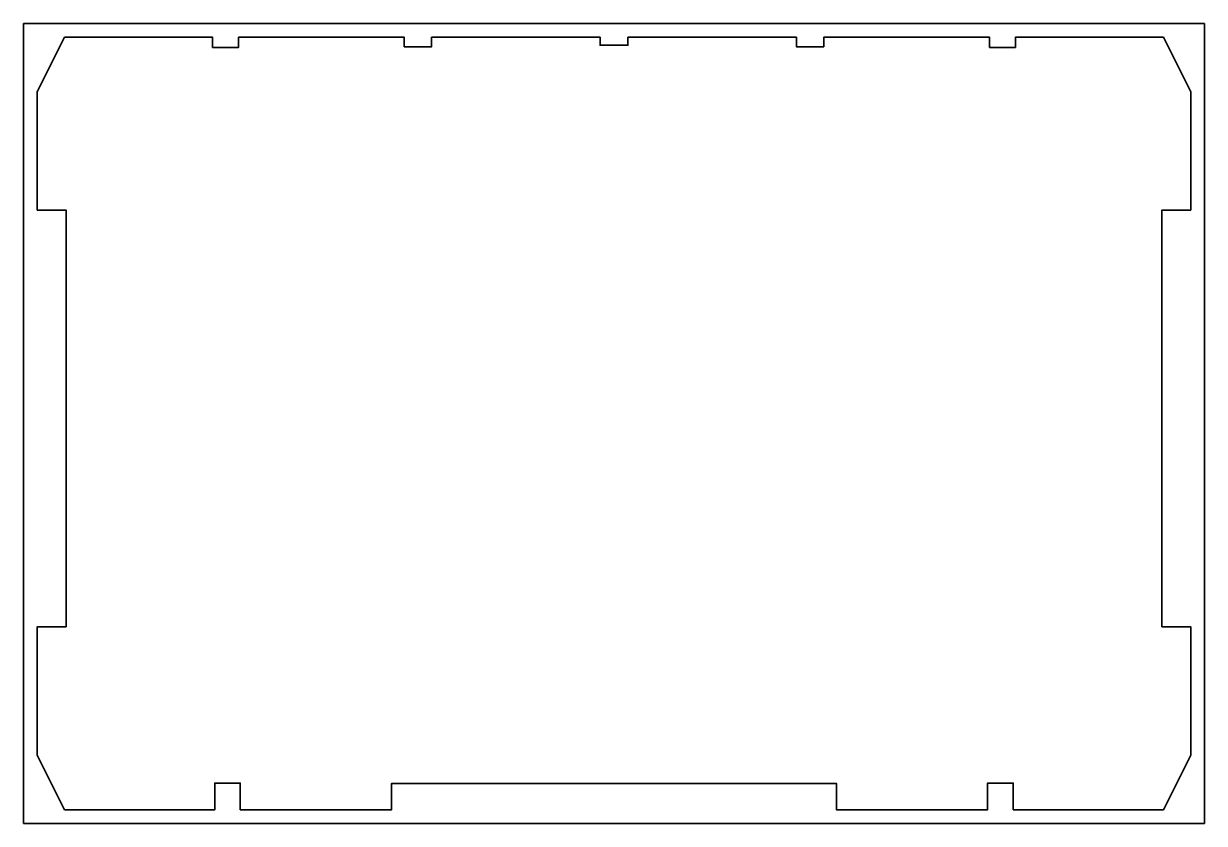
# Model space of a CAD drawing. Header units: millimetres. Extents: x -111 to 321, y 2 to 295.
import ezdxf

# ---------------------------------------------------------------- set-up
doc = ezdxf.new("R2010")
doc.units = ezdxf.units.MM
doc.header["$MEASUREMENT"] = 0
doc.layers.get('0').update_dxf_attribs({"lineweight": 0})
doc.layers.add('Safety', color=7, linetype='Continuous', lineweight=0)

msp = doc.modelspace()

# ---------------------------------------------------------------- linework, layer by layer
at = {"color": 1, "lineweight": 35, "true_color": 0xff0000}
msp.add_lwpolyline([(316.3, 226.65), (316.3, 269.95), (306.3, 289.95), (252.09, 289.95), (252.09, 286.24), (242.62, 286.24), (242.62, 289.95), (181.91, 289.95), (181.91, 286.48), (171.94, 286.48), (171.94, 289.95), (110.2, 289.95), (110.2, 287.03), (100.06, 287.03), (100.06, 289.95), (38.32, 289.95), (38.32, 286.48), (28.34, 286.48), (28.34, 289.95), (-32.36, 289.95), (-32.36, 286.24), (-41.83, 286.24), (-41.83, 289.95), (-96.04, 289.95), (-106.04, 269.95), (-106.04, 226.65), (-95.52, 226.65), (-95.52, 74.08), (-106.04, 74.08), (-106.04, 27.09), (-96.04, 7.09), (-41.03, 7.09), (-41.03, 16.85), (-31.69, 16.85), (-31.69, 7.09), (23.68, 7.09), (23.68, 16.71), (186.57, 16.71), (186.57, 7.09), (241.94, 7.09), (241.94, 16.85), (251.29, 16.85), (251.29, 7.09), (306.3, 7.09), (316.3, 27.09), (316.3, 74.08), (305.77, 74.08), (305.77, 226.65)], close=True, dxfattribs=at)
at = {"layer": 'Safety', "color": 1, "lineweight": 35, "true_color": 0xff0000}
msp.add_lwpolyline([(321.3, 2.09), (-111.04, 2.09), (-111.04, 294.95), (321.3, 294.95)], close=True, dxfattribs=at)

doc.saveas('drawing.dxf')
